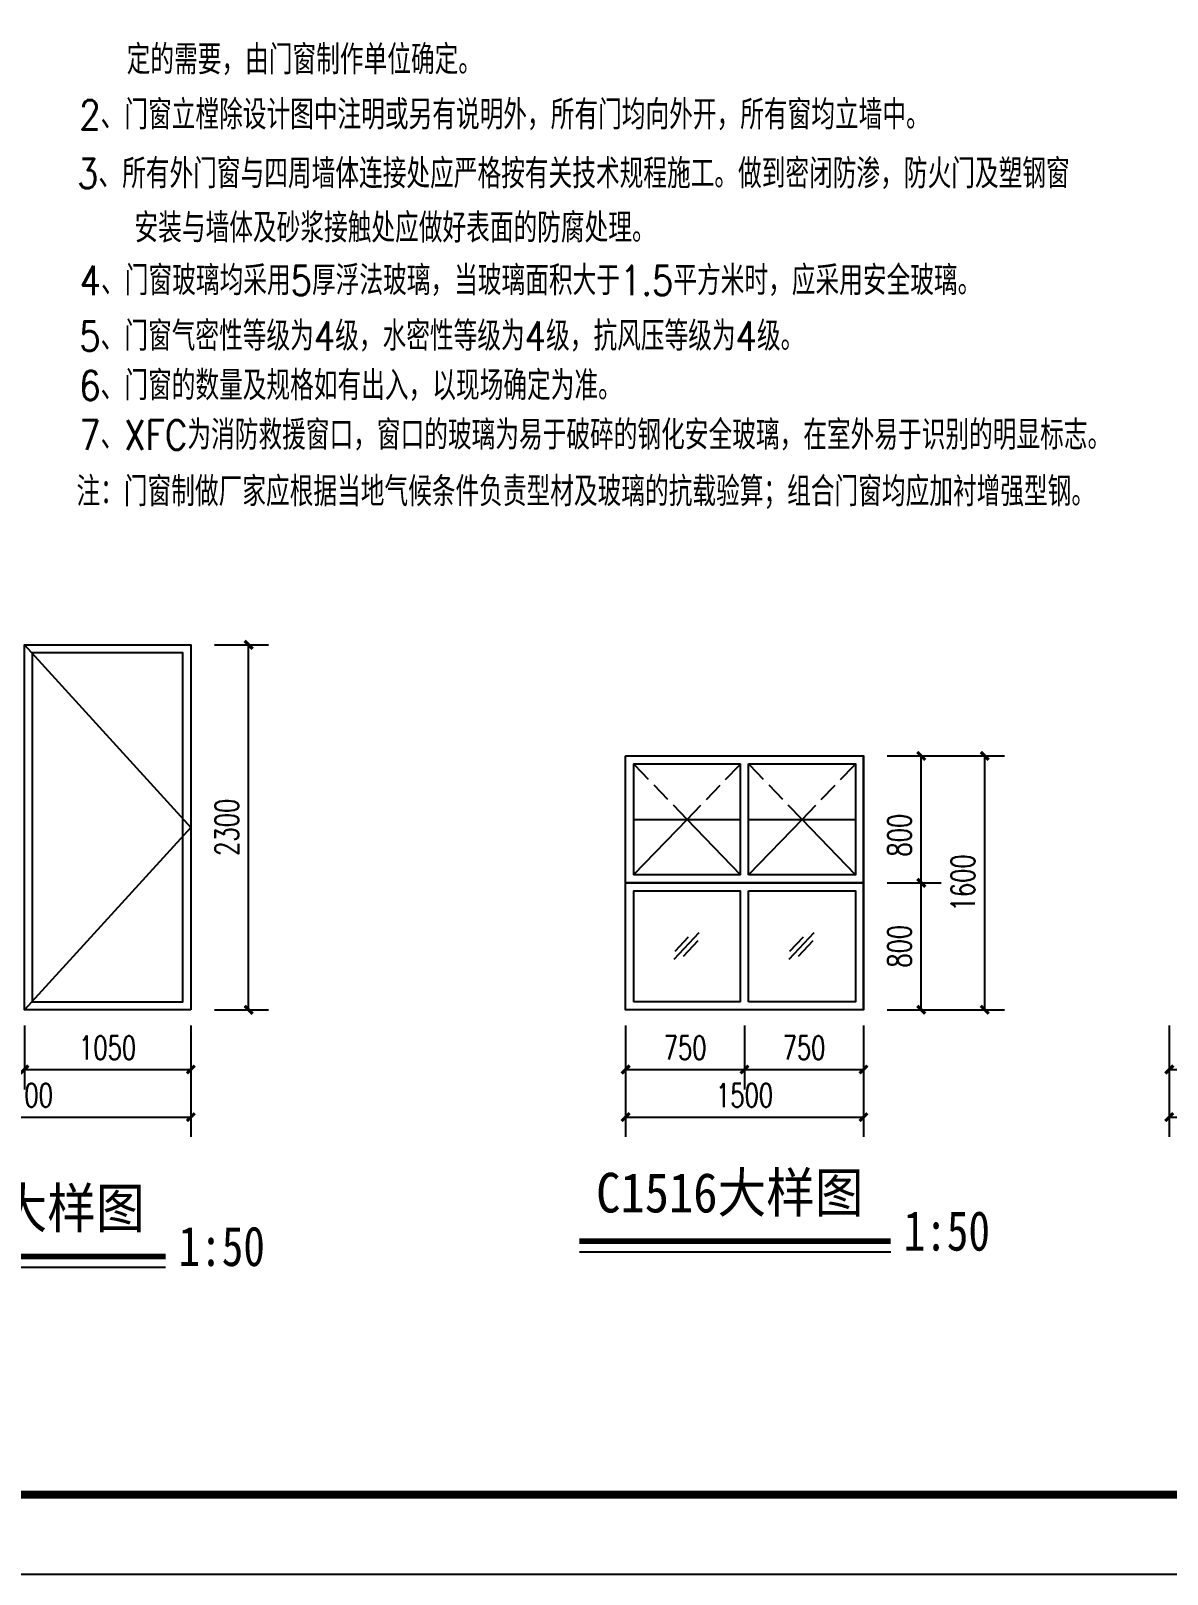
# Model space of a CAD drawing. Extents: x 4924227 to 5052693, y -485691 to -238224.
# Drawn here: x 4966069 to 4980401, y -485691 to -466238 of the extents above; entities that cross this region are included whole.
import ezdxf

# ---------------------------------------------------------------- set-up
doc = ezdxf.new("R2010")
doc.units = 0
doc.header["$LTSCALE"] = 1000
doc.header["$MEASUREMENT"] = 0
doc.linetypes.add('DASH', pattern=[0.35, 0.25, -0.1])
doc.layers.get('0').update_dxf_attribs({"linetype": 'CONTINUOUS'})
doc.layers.get('Defpoints').update_dxf_attribs({"linetype": 'CONTINUOUS'})
for name, color, linetype in [('E_WINDOW', 4, 'CONTINUOUS'), ('LAYER1', 143, 'CONTINUOUS'), ('PUB_DIM', 3, 'CONTINUOUS'), ('PUB_TITLE', 4, 'CONTINUOUS'), ('WINDOW', 4, 'CONTINUOUS'), ('图名', 15, 'CONTINUOUS'), ('填充', 251, 'CONTINUOUS')]:
    doc.layers.add(name, color=color, linetype=linetype)
doc.styles.add('_TCH_DIM_T3', font='SIMPLEX', dxfattribs={"width": 0.705882, "bigfont": 'GBCBIG'})
doc.styles.add('HZ1', font='txt.shx', dxfattribs={"bigfont": 'hzdx.shx'})
doc.styles.add('宋体', font='', dxfattribs={"width": 0.7})
doc.styles.get('宋体').set_extended_font_data('SimSun')
doc.dimstyles.new('_TCH_ARCH&&100', dxfattribs={"dimtxt": 297.5, "dimasz": 100, "dimexe": 250, "dimexo": 300, "dimgap": 126.25, "dimtad": 1, "dimdec": 0, "dimzin": 0, "dimdsep": 46, "dimtxsty": '_TCH_DIM_T3', "dimblk": 'ARCHTICK', "dimcen": 0.09, "dimclrt": 7, "dimazin": 2, "dimtfac": 1, "dimtdec": 0, "dimtix": 1, "dimtmove": 2, "dimatfit": 3, "dimfxl": 0, "dimtolj": 1, "dimtzin": 0, "dimarcsym": 0})

# ---------------------------------------------------------------- blocks, each defined once
blk = doc.blocks.new('_ArchTick')
at = {"color": 0, "linetype": 'ByBlock', "const_width": 0.4}
blk.add_lwpolyline([(-0.5, -0.5), (0.5, 0.5)], dxfattribs=at)
blk = doc.blocks.new('*D49')
at = {"layer": 'Defpoints', "color": 0}
for p in [(4975071, -478477), (4976571, -478477), (4976571, -479330)]:
    blk.add_point(p, dxfattribs=at)
at = {"layer": 'PUB_DIM', "color": 0, "lineweight": -2}
for p, q in [((4975071, -478777), (4975071, -479580)), ((4976571, -478777), (4976571, -479580)), ((4975071, -479330), (4976571, -479330))]:
    blk.add_line(p, q, dxfattribs=at)
at = {"layer": 'PUB_DIM', "color": 0, "lineweight": -2, "xscale": 100, "yscale": 100, "zscale": 100, "rotation": 180}
blk.add_blockref('_ArchTick', (4975071, -479330), dxfattribs=at)
at = {"layer": 'PUB_DIM', "color": 0, "lineweight": -2, "xscale": 100, "yscale": 100, "zscale": 100}
blk.add_blockref('_ArchTick', (4976571, -479330), dxfattribs=at)
at = {"layer": 'PUB_DIM', "color": 7, "insert": (4975821, -479055), "char_height": 297.5, "attachment_point": 5, "style": '_TCH_DIM_T3'}
blk.add_mtext('\\A1;750', dxfattribs=at)
blk = doc.blocks.new('*D50')
at = {"layer": 'Defpoints', "color": 0}
for p in [(4973571, -478477), (4975071, -478477), (4975071, -479330)]:
    blk.add_point(p, dxfattribs=at)
at = {"layer": 'PUB_DIM', "color": 0, "lineweight": -2}
for p, q in [((4973571, -478777), (4973571, -479580)), ((4975071, -478777), (4975071, -479580)), ((4973571, -479330), (4975071, -479330))]:
    blk.add_line(p, q, dxfattribs=at)
at = {"layer": 'PUB_DIM', "color": 0, "lineweight": -2, "xscale": 100, "yscale": 100, "zscale": 100, "rotation": 180}
blk.add_blockref('_ArchTick', (4973571, -479330), dxfattribs=at)
at = {"layer": 'PUB_DIM', "color": 0, "lineweight": -2, "xscale": 100, "yscale": 100, "zscale": 100}
blk.add_blockref('_ArchTick', (4975071, -479330), dxfattribs=at)
at = {"layer": 'PUB_DIM', "color": 7, "insert": (4974321, -479055), "char_height": 297.5, "attachment_point": 5, "style": '_TCH_DIM_T3'}
blk.add_mtext('\\A1;750', dxfattribs=at)
blk = doc.blocks.new('*D51')
at = {"layer": 'Defpoints', "color": 0}
for p in [(4976871, -475377), (4978100, -475377), (4976871, -478577)]:
    blk.add_point(p, dxfattribs=at)
at = {"layer": 'PUB_DIM', "color": 0, "lineweight": -2}
for p, q in [((4977171, -475377), (4978350, -475377)), ((4978100, -478577), (4978100, -475377)), ((4977171, -478577), (4978350, -478577))]:
    blk.add_line(p, q, dxfattribs=at)
at = {"layer": 'PUB_DIM', "color": 0, "lineweight": -2, "xscale": 100, "yscale": 100, "zscale": 100}
for p, rotation in [((4978100, -475377), 90), ((4978100, -478577), 270)]:
    blk.add_blockref('_ArchTick', p, dxfattribs=dict(at, rotation=rotation))
at = {"layer": 'PUB_DIM', "color": 7, "insert": (4977825, -476977), "char_height": 297.5, "attachment_point": 5, "rotation": 90, "style": '_TCH_DIM_T3'}
blk.add_mtext('\\A1;1600', dxfattribs=at)
blk = doc.blocks.new('*D52')
at = {"layer": 'Defpoints', "color": 0}
for p in [(4976571, -475377), (4977300, -475377), (4976571, -476977)]:
    blk.add_point(p, dxfattribs=at)
at = {"layer": 'PUB_DIM', "color": 0, "lineweight": -2}
for p, q in [((4976871, -475377), (4977550, -475377)), ((4977300, -476977), (4977300, -475377)), ((4976871, -476977), (4977550, -476977))]:
    blk.add_line(p, q, dxfattribs=at)
at = {"layer": 'PUB_DIM', "color": 0, "lineweight": -2, "xscale": 100, "yscale": 100, "zscale": 100}
for p, rotation in [((4977300, -475377), 90), ((4977300, -476977), 270)]:
    blk.add_blockref('_ArchTick', p, dxfattribs=dict(at, rotation=rotation))
at = {"layer": 'PUB_DIM', "color": 7, "insert": (4977025, -476377), "char_height": 297.5, "attachment_point": 5, "rotation": 90, "style": '_TCH_DIM_T3'}
blk.add_mtext('\\A1;800', dxfattribs=at)
blk = doc.blocks.new('*D53')
at = {"layer": 'Defpoints', "color": 0}
for p in [(4976571, -476977), (4977300, -476977), (4976571, -478577)]:
    blk.add_point(p, dxfattribs=at)
at = {"layer": 'PUB_DIM', "color": 0, "lineweight": -2}
for p, q in [((4976871, -476977), (4977550, -476977)), ((4977300, -478577), (4977300, -476977)), ((4976871, -478577), (4977550, -478577))]:
    blk.add_line(p, q, dxfattribs=at)
at = {"layer": 'PUB_DIM', "color": 0, "lineweight": -2, "xscale": 100, "yscale": 100, "zscale": 100}
for p, rotation in [((4977300, -476977), 90), ((4977300, -478577), 270)]:
    blk.add_blockref('_ArchTick', p, dxfattribs=dict(at, rotation=rotation))
at = {"layer": 'PUB_DIM', "color": 7, "insert": (4977025, -477777), "char_height": 297.5, "attachment_point": 5, "rotation": 90, "style": '_TCH_DIM_T3'}
blk.add_mtext('\\A1;800', dxfattribs=at)
blk = doc.blocks.new('*D54')
at = {"layer": 'Defpoints', "color": 0}
for p in [(4973571, -478727), (4976571, -478727), (4976571, -479930)]:
    blk.add_point(p, dxfattribs=at)
at = {"layer": 'PUB_DIM', "color": 0, "lineweight": -2}
for p, q in [((4973571, -479027), (4973571, -480180)), ((4976571, -479027), (4976571, -480180)), ((4973571, -479930), (4976571, -479930))]:
    blk.add_line(p, q, dxfattribs=at)
at = {"layer": 'PUB_DIM', "color": 0, "lineweight": -2, "xscale": 100, "yscale": 100, "zscale": 100, "rotation": 180}
blk.add_blockref('_ArchTick', (4973571, -479930), dxfattribs=at)
at = {"layer": 'PUB_DIM', "color": 0, "lineweight": -2, "xscale": 100, "yscale": 100, "zscale": 100}
blk.add_blockref('_ArchTick', (4976571, -479930), dxfattribs=at)
at = {"layer": 'PUB_DIM', "color": 7, "insert": (4975071, -479655), "char_height": 297.5, "attachment_point": 5, "style": '_TCH_DIM_T3'}
blk.add_mtext('\\A1;1500', dxfattribs=at)
blk = doc.blocks.new('*D58')
at = {"layer": 'Defpoints', "color": 0}
for p in [(4980428, -478477), (4981928, -478477), (4981928, -479330)]:
    blk.add_point(p, dxfattribs=at)
at = {"layer": 'PUB_DIM', "color": 0, "lineweight": -2}
for p, q in [((4980428, -478777), (4980428, -479580)), ((4981928, -478777), (4981928, -479580)), ((4980428, -479330), (4981928, -479330))]:
    blk.add_line(p, q, dxfattribs=at)
at = {"layer": 'PUB_DIM', "color": 0, "lineweight": -2, "xscale": 100, "yscale": 100, "zscale": 100, "rotation": 180}
blk.add_blockref('_ArchTick', (4980428, -479330), dxfattribs=at)
at = {"layer": 'PUB_DIM', "color": 0, "lineweight": -2, "xscale": 100, "yscale": 100, "zscale": 100}
blk.add_blockref('_ArchTick', (4981928, -479330), dxfattribs=at)
at = {"layer": 'PUB_DIM', "color": 7, "insert": (4981178, -479055), "char_height": 297.5, "attachment_point": 5, "style": '_TCH_DIM_T3'}
blk.add_mtext('\\A1;750', dxfattribs=at)
blk = doc.blocks.new('*D62')
at = {"layer": 'Defpoints', "color": 0}
for p in [(4980428, -478727), (4986428, -478727), (4986428, -479930)]:
    blk.add_point(p, dxfattribs=at)
at = {"layer": 'PUB_DIM', "color": 0, "lineweight": -2}
for p, q in [((4980428, -479027), (4980428, -480180)), ((4986428, -479027), (4986428, -480180)), ((4980428, -479930), (4986428, -479930))]:
    blk.add_line(p, q, dxfattribs=at)
at = {"layer": 'PUB_DIM', "color": 0, "lineweight": -2, "xscale": 100, "yscale": 100, "zscale": 100, "rotation": 180}
blk.add_blockref('_ArchTick', (4980428, -479930), dxfattribs=at)
at = {"layer": 'PUB_DIM', "color": 0, "lineweight": -2, "xscale": 100, "yscale": 100, "zscale": 100}
blk.add_blockref('_ArchTick', (4986428, -479930), dxfattribs=at)
at = {"layer": 'PUB_DIM', "color": 7, "insert": (4983428, -479655), "char_height": 297.5, "attachment_point": 5, "style": '_TCH_DIM_T3'}
blk.add_mtext('\\A1;3000', dxfattribs=at)
blk = doc.blocks.new('*D72')
at = {"layer": 'Defpoints', "color": 0}
for p in [(4968087, -473977), (4968816, -473977), (4968087, -478577)]:
    blk.add_point(p, dxfattribs=at)
at = {"layer": 'PUB_DIM', "color": 0, "lineweight": -2}
for p, q in [((4968387, -473977), (4969066, -473977)), ((4968816, -478577), (4968816, -473977)), ((4968387, -478577), (4969066, -478577))]:
    blk.add_line(p, q, dxfattribs=at)
at = {"layer": 'PUB_DIM', "color": 0, "lineweight": -2, "xscale": 100, "yscale": 100, "zscale": 100}
for p, rotation in [((4968816, -473977), 90), ((4968816, -478577), 270)]:
    blk.add_blockref('_ArchTick', p, dxfattribs=dict(at, rotation=rotation))
at = {"layer": 'PUB_DIM', "color": 7, "insert": (4968541, -476277), "char_height": 297.5, "attachment_point": 5, "rotation": 90, "style": '_TCH_DIM_T3'}
blk.add_mtext('\\A1;2300', dxfattribs=at)
blk = doc.blocks.new('*D73')
at = {"layer": 'Defpoints', "color": 0}
for p in [(4963887, -478727), (4968087, -478727), (4968087, -479930)]:
    blk.add_point(p, dxfattribs=at)
at = {"layer": 'PUB_DIM', "color": 0, "lineweight": -2}
for p, q in [((4963887, -479027), (4963887, -480180)), ((4968087, -479027), (4968087, -480180)), ((4963887, -479930), (4968087, -479930))]:
    blk.add_line(p, q, dxfattribs=at)
at = {"layer": 'PUB_DIM', "color": 0, "lineweight": -2, "xscale": 100, "yscale": 100, "zscale": 100, "rotation": 180}
blk.add_blockref('_ArchTick', (4963887, -479930), dxfattribs=at)
at = {"layer": 'PUB_DIM', "color": 0, "lineweight": -2, "xscale": 100, "yscale": 100, "zscale": 100}
blk.add_blockref('_ArchTick', (4968087, -479930), dxfattribs=at)
at = {"layer": 'PUB_DIM', "color": 7, "insert": (4965987, -479655), "char_height": 297.5, "attachment_point": 5, "style": '_TCH_DIM_T3'}
blk.add_mtext('\\A1;2100', dxfattribs=at)
blk = doc.blocks.new('*D75')
at = {"layer": 'Defpoints', "color": 0}
for p in [(4965987, -478477), (4968087, -478477), (4968087, -479330)]:
    blk.add_point(p, dxfattribs=at)
at = {"layer": 'PUB_DIM', "color": 0, "lineweight": -2}
for p, q in [((4965987, -478777), (4965987, -479580)), ((4968087, -478777), (4968087, -479580)), ((4965987, -479330), (4968087, -479330))]:
    blk.add_line(p, q, dxfattribs=at)
at = {"layer": 'PUB_DIM', "color": 0, "lineweight": -2, "xscale": 100, "yscale": 100, "zscale": 100, "rotation": 180}
blk.add_blockref('_ArchTick', (4965987, -479330), dxfattribs=at)
at = {"layer": 'PUB_DIM', "color": 0, "lineweight": -2, "xscale": 100, "yscale": 100, "zscale": 100}
blk.add_blockref('_ArchTick', (4968087, -479330), dxfattribs=at)
at = {"layer": 'PUB_DIM', "color": 7, "insert": (4967037, -479055), "char_height": 297.5, "attachment_point": 5, "style": '_TCH_DIM_T3'}
blk.add_mtext('\\A1;1050', dxfattribs=at)

msp = doc.modelspace()

# ---------------------------------------------------------------- linework, layer by layer
at = {"layer": 'E_WINDOW'}
for p, q in [((4973671.2, -475477.3), (4973671.2, -476877.3)), ((4975021.2, -476877.3), (4975021.2, -475477.3)), ((4975121.2, -476877.3), (4975121.2, -475477.3)), ((4973671.2, -476177.3), (4975021.2, -476177.3)), ((4973671.2, -477077.3), (4973671.2, -478477.3)), ((4975021.2, -478477.3), (4975021.2, -477077.3)), ((4975121.2, -478477.3), (4975121.2, -477077.3))]:
    msp.add_line(p, q, dxfattribs=at)
for points in [[(4973571.2, -475377.3), (4976571.2, -475377.3), (4976571.2, -476977.3), (4973571.2, -476977.3)], [(4976571.2, -475377.3), (4976571.2, -475377.3), (4976571.2, -476977.3), (4976571.2, -476977.3)], [(4973571.2, -476977.3), (4976571.2, -476977.3), (4976571.2, -478577.3), (4973571.2, -478577.3)], [(4976571.2, -476977.3), (4976571.2, -476977.3), (4976571.2, -478577.3), (4976571.2, -478577.3)]]:
    msp.add_lwpolyline(points, close=True, dxfattribs=at)
for points in [[(4973671.2, -475477.3), (4975021.2, -475477.3)], [(4975121.2, -475477.3), (4976471.2, -475477.3), (4976471.2, -476877.3), (4975121.2, -476877.3)], [(4975021.2, -476877.3), (4973671.2, -476877.3)], [(4973671.2, -477077.3), (4975021.2, -477077.3)], [(4975121.2, -477077.3), (4976471.2, -477077.3), (4976471.2, -478477.3), (4975121.2, -478477.3)], [(4975021.2, -478477.3), (4973671.2, -478477.3)]]:
    msp.add_lwpolyline(points, dxfattribs=at)
at = {"layer": 'LAYER1'}
msp.add_lwpolyline([(4968087, -478577.3), (4965987, -478577.3), (4965987, -473977.3), (4968087, -473977.3)], close=True, dxfattribs=at)
at = {"layer": 'PUB_TITLE', "color": 4}
msp.add_lwpolyline([(4957451.5, -485690.7), (5041551.5, -485690.7), (5041551.5, -426290.7), (4957451.5, -426290.7)], close=True, dxfattribs=at)
at = {"layer": 'PUB_TITLE', "color": 4, "const_width": 100}
msp.add_lwpolyline([(4959951.5, -484690.7), (5040551.5, -484690.7), (5040551.5, -427290.7), (4959951.5, -427290.7)], close=True, dxfattribs=at)
at = {"layer": 'WINDOW', "color": 1}
for p, q in [((4965987, -473977.3), (4968087, -476277.3)), ((4968087, -476277.3), (4965987, -478577.3))]:
    msp.add_line(p, q, dxfattribs=at)
at = {"layer": 'WINDOW'}
msp.add_lwpolyline([(4966087, -474077.3), (4966087, -478477.3), (4967987, -478477.3), (4967987, -474077.3), (4966087, -474077.3)], dxfattribs=at)
for points in [[(4973571.2, -475377.3), (4976571.2, -475377.3), (4976571.2, -478577.3), (4973571.2, -478577.3)], [(4976571.2, -475377.3), (4976571.2, -475377.3), (4976571.2, -478577.3), (4976571.2, -478577.3)]]:
    msp.add_lwpolyline(points, close=True, dxfattribs=at)
at = {"layer": '图名'}
for p, q in [((4972988.7, -481626), (4976914.4, -481626)), ((4964120.8, -481820.2), (4967769.1, -481820.2))]:
    msp.add_line(p, q, dxfattribs=at)
at = {"layer": '图名', "const_width": 70}
for points in [[(4972988.7, -481492.8), (4976914.4, -481492.8)], [(4964120.8, -481687), (4967769.1, -481687)]]:
    msp.add_lwpolyline(points, dxfattribs=at)
at = {"layer": '填充', "linetype": 'DASH'}
for p, q in [((4974346.2, -476177.3), (4973671.2, -475477.3)), ((4974346.2, -476177.3), (4975021.2, -475477.3)), ((4975796.2, -476177.3), (4975121.2, -475477.3)), ((4975796.2, -476177.3), (4976471.2, -475477.3))]:
    msp.add_line(p, q, dxfattribs=at)
at = {"layer": '填充'}
for p, q in [((4974346.2, -476177.3), (4973671.2, -476877.3)), ((4973671.2, -476177.3), (4975021.2, -476177.3)), ((4975021.2, -476877.3), (4974346.2, -476177.3)), ((4975796.2, -476177.3), (4975121.2, -476877.3)), ((4975121.2, -476177.3), (4976471.2, -476177.3)), ((4976471.2, -476877.3), (4975796.2, -476177.3)), ((4974182.9, -477936.9), (4974499.2, -477603.7)), ((4974194, -477838.1), (4974365.6, -477657.2)), ((4974300.6, -477900), (4974486.3, -477704.4)), ((4975632.9, -477936.9), (4975949.2, -477603.7)), ((4975644, -477838.1), (4975815.6, -477657.2)), ((4975750.6, -477900), (4975936.3, -477704.4))]:
    msp.add_line(p, q, dxfattribs=at)

# ---------------------------------------------------------------- texts
at = {"color": 4, "style": 'HZ1', "width": 0.85}
for s, p in [('定的需要，由门窗制作单位确定。', (4967277.9, -466786.1, -11948.3)), ('2、门窗立樘除设计图中注明或另有说明外，所有门均向外开，所有窗均立墙中。', (4966679.8, -467479.7, -11948.3)), ('3、所有外门窗与四周墙体连接处应严格按有关技术规程施工。做到密闭防渗，防火门及塑钢窗', (4966652.4, -468222.1)), ('安装与墙体及砂浆接触处应做好表面的防腐处理。', (4967376.7, -468906.2)), ('4、门窗玻璃均采用5厚浮法玻璃，当玻璃面积大于1.5平方米时，应采用安全玻璃。', (4966685.9, -469569.2, -23896.7)), ('5、门窗气密性等级为4级，水密性等级为4级，抗风压等级为4级。', (4966679.8, -470269.7, -11948.3)), ('6、门窗的数量及规格如有出入，以现场确定为准。', (4966679.8, -470893.2, -11948.3)), ('7、XFC为消防救援窗口，窗口的玻璃为易于破碎的钢化安全玻璃，在室外易于识别的明显标志。', (4966679.8, -471516.8, -11948.3)), ('注：门窗制做厂家应根据当地气候条件负责型材及玻璃的抗载验算；组合门窗均应加衬增强型钢。', (4966644.7, -472229.7, -23896.7))]:
    msp.add_text(s, height=370, dxfattribs=at).set_placement(p)
at = {"layer": '图名', "style": '宋体'}
for s, width, p in [('C1516大样图', 0.9, (4973199.5, -481132)), ('M2123大样图', 0.9, (4964131.6, -481326.3)), ('1:50', 0.8, (4977078.1, -481612.9)), ('1:50', 0.8, (4967932.9, -481807.1))]:
    msp.add_text(s, height=500, dxfattribs=dict(at, width=width)).set_placement(p)

# ---------------------------------------------------------------- dimensions: what is measured, and where the dimension line sits
at = {"layer": 'PUB_DIM'}
for p1, p2, distance, text, picture, middle in [((4968087, -478577.3), (4968087, -473977.3), -728.9, '2300', '*D72', (4968540.9, -476277.3)), ((4976871.2, -478577.3), (4976871.2, -475377.3), -1228.9, '1600', '*D51', (4977825.1, -476977.3)), ((4976571.2, -478577.3), (4976571.2, -476977.3), -728.9, '800', '*D53', (4977025.1, -477777.3)), ((4965987, -478477.3), (4968087, -478477.3), -852.6, '1050', '*D75', (4967037, -479054.9)), ((4973571.2, -478477.3), (4975071.2, -478477.3), -852.6, '750', '*D50', (4974321.2, -479054.9)), ((4975071.2, -478477.3), (4976571.2, -478477.3), -852.6, '750', '*D49', (4975821.2, -479054.9)), ((4980428.2, -478477.3), (4981928.2, -478477.3), -852.6, '750', '*D58', (4981178.2, -479054.9)), ((4963887, -478727.4), (4968087, -478727.4), -1202.4, '2100', '*D73', (4965987, -479654.9)), ((4973571.2, -478727.4), (4976571.2, -478727.4), -1202.4, '1500', '*D54', (4975071.2, -479654.9)), ((4980428.2, -478727.4), (4986428.2, -478727.4), -1202.4, '3000', '*D62', (4983428.2, -479654.9))]:
    dim = msp.add_aligned_dim(p1=p1, p2=p2, distance=distance, text=text, dimstyle='_TCH_ARCH&&100', dxfattribs=at)
    dim.commit()
    dim.dimension.update_dxf_attribs({"geometry": picture, "text_midpoint": middle})
dim = msp.add_linear_dim(base=(4977300.1, -475377.3), p1=(4976571.2, -476977.3), p2=(4976571.2, -475377.3), angle=90, text='800', dimstyle='_TCH_ARCH&&100', dxfattribs=at)
dim.commit()
dim.dimension.update_dxf_attribs({"geometry": '*D52', "text_midpoint": (4977025.1, -476377.3), "dimtype": 129})

doc.saveas('drawing.dxf')
